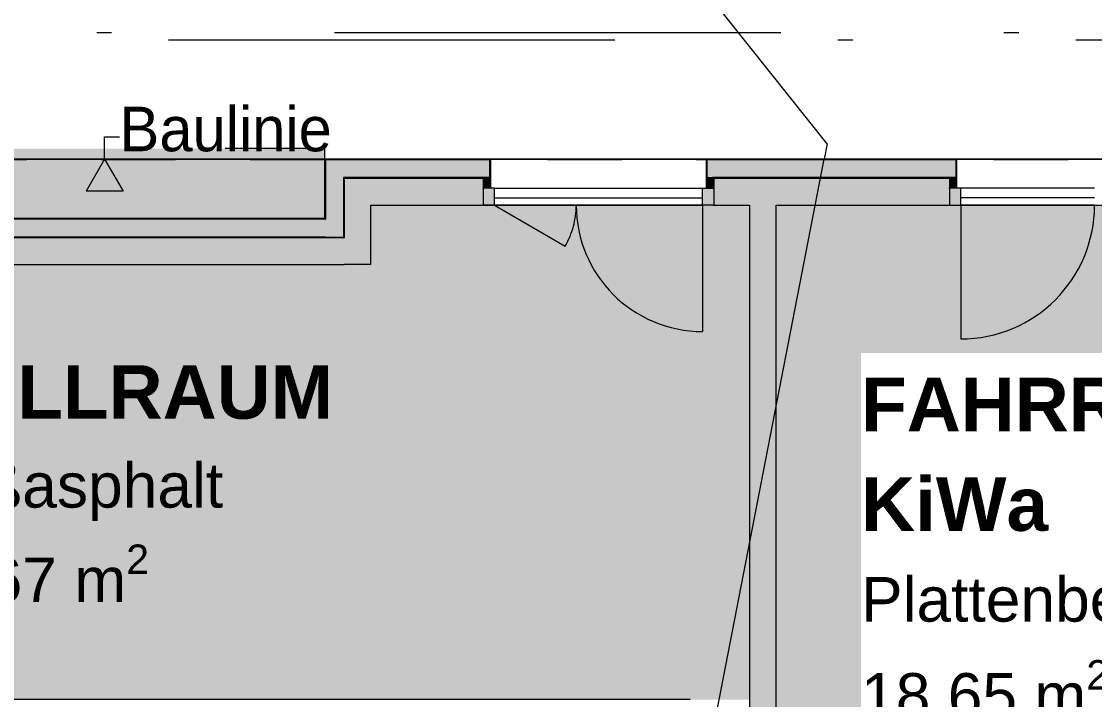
# Model space of a CAD drawing. Header units: metres. Extents: x -3.9 to 83, y -38 to 6.2.
# Drawn here: x 35.67 to 42.88, y -6.19 to -1.63 of the extents above; entities that cross this region are included whole.
import ezdxf

# ---------------------------------------------------------------- set-up
doc = ezdxf.new("R2010")
doc.units = ezdxf.units.M
doc.header["$MEASUREMENT"] = 0
doc.set_wipeout_variables(frame=1)
for name, pattern in [('Baufluchtlinie', [0.013, 0.008, -0.005]), ('Dampfsperre', [0.003, 0.0015, -0.0015]), ('Schnittlinie', [0.006, 0.003, -0.0015, 0, -0.0015]), ('Strichlinie eng', [0.002, 0.0015, -0.0005]), ('UNSICHTBAR', [0.4, 0, -0.4]), ('Untersicht', [0.001, 0.0005, -0.0005]), ('Wipeout_Contour', [1, 0, -1])]:
    doc.linetypes.add(name, pattern=pattern)
for name, color, linetype in [('0._Erdgeschoß PP Icon_1_0', 7, 'Continuous'), ('0._Erdgeschoß PP Icon_1_110 Wand Aussen', 7, 'Continuous'), ('0._Erdgeschoß PP Icon_1_120 Wand Innen tragend', 7, 'Continuous'), ('0._Erdgeschoß PP Icon_1_165 Fassadengestaltung Bänder', 7, 'Continuous'), ('0._Erdgeschoß PP Icon_1_710 Gelände', 7, 'Continuous'), ('0._Erdgeschoß PP Icon_1_810 Raum', 7, 'Continuous'), ('0._Erdgeschoß PP Icon_1_844 Umriss 2D', 7, 'Continuous'), ('0._Erdgeschoß PP Icon_1_905 VP Beschriftung Übersicht.Übersicht', 7, 'Continuous'), ('0._Erdgeschoß PP Icon_1_Neubau_840 Baulinien', 7, 'Continuous'), ('0._Erdgeschoß PP Icon_1_Neubau_844 Umriss 2D', 7, 'Continuous')]:
    doc.layers.add(name, color=color, linetype=linetype)
doc.styles.add('ERSTELLTER_STIL_11', font='arial.ttf')
doc.styles.add('ERSTELLTER_STIL_2', font='')
doc.styles.get('ERSTELLTER_STIL_2').set_extended_font_data('Eurostile')

msp = doc.modelspace()

# ---------------------------------------------------------------- wipeouts: each hides what was drawn before it
at = {"color": 254, "linetype": 'Wipeout_Contour', "lineweight": 0, "ltscale": 193.488375}
msp.add_wipeout([(28.2051, 3.5109), (28.2051, -37.8391), (52.5858, -37.8391), (52.5858, 3.5109)], dxfattribs=at).dxf.layer = '0._Erdgeschoß PP Icon_1_0'

# ---------------------------------------------------------------- next in the draw order: hatches: boundary and pattern name
at = {"layer": '0._Erdgeschoß PP Icon_1_110 Wand Aussen', "linetype": 'Continuous', "lineweight": 0, "true_color": 0x000000}
for points in [[(37.7134, -2.5504), (37.7084, -2.5504), (37.7134, -2.5554)], [(37.7084, -2.5554), (37.7134, -2.5554), (37.7084, -2.5504)], [(37.7084, -2.9504), (37.7134, -2.9504), (37.7134, -2.5554), (37.7084, -2.5554)], [(37.7134, -2.5504), (37.7134, -2.5554), (38.8234, -2.5554), (38.8234, -2.5504)], [(37.8334, -2.5554), (37.7134, -2.5554), (37.8334, -2.6754)], [(37.8334, -2.6754), (37.7134, -2.5554), (37.7134, -2.6754)], [(38.8184, -2.5554), (37.8334, -2.5554), (37.8334, -2.6754), (38.8184, -2.6754)], [(38.8184, -2.7454), (38.8234, -2.7454), (38.8234, -2.5554), (38.8184, -2.5554)], [(40.2734, -2.5554), (41.9584, -2.5554), (41.9584, -2.5504), (40.2734, -2.5504)], [(40.2734, -2.7454), (40.2784, -2.7454), (40.2784, -2.5554), (40.2734, -2.5554)], [(41.9534, -2.5554), (40.2784, -2.5554), (40.2784, -2.6754), (41.9534, -2.6754)], [(41.9584, -2.7454), (41.9584, -2.5554), (41.9534, -2.5554), (41.9534, -2.7454)], [(37.8334, -2.9554), (37.8334, -2.6754), (37.7134, -2.6754), (37.7134, -2.9554)], [(37.8384, -2.6754), (37.8334, -2.6754), (37.8384, -2.6804)], [(37.8384, -2.6804), (37.8334, -2.6754), (37.8334, -2.6804)], [(37.8384, -3.0754), (37.8384, -2.6804), (37.8334, -2.6804), (37.8334, -3.0754)], [(38.7784, -2.6754), (37.8384, -2.6754), (37.8384, -2.6804), (38.7784, -2.6804)], [(38.0184, -2.6804), (37.8384, -2.6804), (38.0184, -2.8604)], [(38.0184, -2.8604), (37.8384, -2.6804), (37.8384, -2.8604)], [(38.0184, -2.6804), (38.0184, -2.8604), (38.7734, -2.8604), (38.7734, -2.7454), (38.7734, -2.6804)], [(38.7784, -2.6804), (38.7734, -2.6804), (38.7734, -2.7454), (38.7784, -2.7454)], [(38.7784, -2.7454), (38.8184, -2.7454), (38.8184, -2.6754), (38.7784, -2.6754)], [(40.2784, -2.7454), (40.3184, -2.7454), (40.3184, -2.6754), (40.2784, -2.6754)], [(41.9134, -2.6754), (40.3184, -2.6754), (40.3184, -2.6804), (41.9134, -2.6804)], [(40.3234, -2.6804), (40.3184, -2.6804), (40.3184, -2.7454), (40.3234, -2.7454)], [(40.3234, -2.7454), (40.3234, -2.8604), (40.5634, -2.8604), (40.5634, -2.6804), (40.3234, -2.6804)], [(40.7434, -2.8604), (41.9084, -2.8604), (41.9084, -2.7454), (41.9084, -2.6804), (40.7434, -2.6804)], [(41.9084, -2.6804), (41.9084, -2.7454), (41.9134, -2.7454), (41.9134, -2.6804)], [(41.9534, -2.7454), (41.9534, -2.6754), (41.9134, -2.6754), (41.9134, -2.7454)], [(38.7734, -2.8604), (38.8484, -2.8604), (38.8484, -2.7454), (38.7734, -2.7454)], [(40.3234, -2.8604), (40.3234, -2.7454), (40.2484, -2.7454), (40.2484, -2.8604)], [(41.9084, -2.8604), (41.9834, -2.8604), (41.9834, -2.7454), (41.9084, -2.7454)], [(38.0184, -3.0804), (38.0184, -2.8604), (37.8384, -2.8604), (37.8384, -3.0804)], [(37.7084, -2.9504), (32.1298, -2.9504), (32.1299, -2.9554), (37.7084, -2.9554)], [(37.7134, -2.9554), (32.1299, -2.9554), (32.1303, -3.0754), (37.7134, -3.0754)], [(37.7084, -2.9504), (37.7084, -2.9554), (37.7134, -2.9554)], [(37.7134, -2.9504), (37.7084, -2.9504), (37.7134, -2.9554)], [(37.7134, -2.9554), (37.7134, -3.0754), (37.8334, -3.0754)], [(37.8334, -2.9554), (37.7134, -2.9554), (37.8334, -3.0754)], [(37.8334, -3.0754), (32.1303, -3.0754), (32.1303, -3.0804), (37.8334, -3.0804)], [(37.8384, -3.0804), (32.1303, -3.0804), (32.131, -3.2604), (37.8384, -3.2604)], [(37.8334, -3.0754), (37.8334, -3.0804), (37.8384, -3.0804)], [(37.8384, -3.0754), (37.8334, -3.0754), (37.8384, -3.0804)], [(37.8384, -3.0804), (37.8384, -3.2604), (38.0184, -3.2604)], [(38.0184, -3.0804), (37.8384, -3.0804), (38.0184, -3.2604)]]:
    msp.add_hatch(color=18, dxfattribs=at).paths.add_polyline_path(points)
at = {"layer": '0._Erdgeschoß PP Icon_1_120 Wand Innen tragend', "linetype": 'Continuous', "lineweight": 0, "true_color": 0x000000}
for points in [[(40.5634, -2.8604), (40.7434, -2.8604), (40.7434, -2.6804), (40.5634, -2.6804)], [(40.7434, -6.4154), (40.7434, -2.8604), (40.5634, -2.8604), (40.5634, -6.4154)]]:
    msp.add_hatch(color=18, dxfattribs=at).paths.add_polyline_path(points)
at = {"layer": '0._Erdgeschoß PP Icon_1_165 Fassadengestaltung Bänder', "linetype": 'Continuous', "lineweight": 0, "true_color": 0xffffff}
msp.add_hatch(color=7, dxfattribs=at).paths.add_polyline_path([(31.8181, -2.4804), (31.8198, -2.9504), (37.7084, -2.9504), (37.7084, -2.4804)])
at = {"layer": '0._Erdgeschoß PP Icon_1_810 Raum', "linetype": 'Continuous', "lineweight": 0, "true_color": 0x191919}
for points in [[(40.5634, -6.1854), (40.5634, -2.8604), (38.0184, -2.8604), (38.0184, -3.2604), (32.131, -3.2604), (32.1417, -6.1854)], [(45.0234, -8.5954), (45.0234, -5.6604), (44.5984, -5.6604), (44.5984, -2.8604), (40.7434, -2.8604), (40.7434, -6.4154), (42.9034, -6.4154), (42.9034, -8.5954)]]:
    msp.add_hatch(color=250, dxfattribs=at).paths.add_polyline_path(points)

# ---------------------------------------------------------------- next in the draw order: linework, layer by layer
at = {"layer": '0._Erdgeschoß PP Icon_1_110 Wand Aussen', "color": 7, "linetype": 'Continuous', "lineweight": 13, "ltscale": 1000}
for p, q in [((37.8334, -2.5554), (37.7134, -2.5554)), ((37.7134, -2.5554), (37.7134, -2.6754)), ((37.8334, -2.5554), (37.7134, -2.5554)), ((38.8184, -2.5554), (37.8334, -2.5554)), ((38.8184, -2.7454), (38.8184, -2.5554)), ((38.8234, -2.5554), (38.8184, -2.5554)), ((38.8234, -2.5554), (38.8184, -2.5554)), ((38.8234, -2.5504), (38.8234, -2.5554)), ((38.8234, -2.7454), (38.8234, -2.5554)), ((40.2734, -2.5504), (40.2734, -2.5554)), ((41.9534, -2.5554), (40.2784, -2.5554)), ((41.9584, -2.5504), (41.9584, -2.5554)), ((37.7134, -2.6754), (37.7134, -2.9554)), ((37.8384, -2.6754), (37.8334, -2.6754)), ((37.8334, -2.6754), (37.8334, -2.6804)), ((37.8384, -2.6754), (37.8334, -2.6754)), ((37.8334, -2.6804), (37.8334, -3.0754)), ((38.7784, -2.6754), (37.8384, -2.6754)), ((38.7784, -2.7454), (38.7784, -2.6754)), ((38.8184, -2.6754), (38.7784, -2.6754)), ((38.8184, -2.6754), (38.7784, -2.6754)), ((38.8184, -2.7454), (38.8184, -2.6754)), ((40.2784, -2.7454), (40.2784, -2.6754)), ((40.2784, -2.6754), (40.3184, -2.6754)), ((40.2784, -2.6754), (40.3184, -2.6754)), ((41.9134, -2.6754), (40.3184, -2.6754)), ((40.3184, -2.7454), (40.3184, -2.6754)), ((41.9134, -2.7454), (41.9134, -2.6754)), ((41.9534, -2.6754), (41.9134, -2.6754)), ((41.9534, -2.6754), (41.9134, -2.6754)), ((41.9534, -2.7454), (41.9534, -2.6754)), ((38.8184, -2.7454), (38.7784, -2.7454)), ((38.8234, -2.7454), (38.8184, -2.7454)), ((40.2784, -2.7454), (40.3184, -2.7454)), ((41.9534, -2.7454), (41.9134, -2.7454)), ((37.7084, -2.9554), (32.1299, -2.9554)), ((37.7084, -2.9554), (37.7134, -2.9554)), ((37.7084, -2.9554), (37.7134, -2.9554)), ((37.7134, -3.0754), (32.1303, -3.0754)), ((37.7134, -3.0754), (37.8334, -3.0754)), ((37.7134, -3.0754), (37.8334, -3.0754))]:
    msp.add_line(p, q, dxfattribs=at)
at = {"layer": '0._Erdgeschoß PP Icon_1_110 Wand Aussen', "color": 7, "linetype": 'Baufluchtlinie', "lineweight": 13, "ltscale": 1000}
for p, q in [((40.2734, -2.5504), (38.8234, -2.5504)), ((40.2734, -2.7454), (40.2734, -2.5554)), ((40.2734, -2.5554), (40.2784, -2.5554)), ((40.2734, -2.5554), (40.2784, -2.5554)), ((40.2784, -2.7454), (40.2784, -2.5554)), ((41.9534, -2.7454), (41.9534, -2.5554)), ((41.9584, -2.5554), (41.9534, -2.5554)), ((41.9584, -2.5554), (41.9534, -2.5554)), ((41.9584, -2.5504), (42.9084, -2.5504)), ((41.9584, -2.7454), (41.9584, -2.5554)), ((38.8484, -2.7454), (40.2484, -2.7454)), ((38.8484, -2.8104), (40.2484, -2.8104)), ((40.2734, -2.7454), (40.2784, -2.7454)), ((41.9584, -2.7454), (41.9534, -2.7454)), ((42.8834, -2.7454), (41.9834, -2.7454)), ((42.8834, -2.8104), (41.9834, -2.8104)), ((40.3234, -2.8604), (38.7734, -2.8604)), ((38.8484, -2.8604), (40.2484, -2.8604)), ((41.9084, -2.8604), (42.9584, -2.8604)), ((42.8834, -2.8604), (41.9834, -2.8604))]:
    msp.add_line(p, q, dxfattribs=at)
at = {"layer": '0._Erdgeschoß PP Icon_1_110 Wand Aussen', "color": 7, "linetype": 'Continuous', "lineweight": 18, "ltscale": 1000}
for p, q in [((38.0184, -2.6804), (37.8384, -2.6804)), ((37.8384, -2.6804), (37.8384, -2.8604)), ((38.0184, -2.6804), (37.8384, -2.6804)), ((38.7734, -2.6804), (38.0184, -2.6804)), ((38.7734, -2.6804), (38.7734, -2.7454)), ((38.7734, -2.6804), (38.7734, -2.7454)), ((40.5634, -2.6804), (40.3234, -2.6804)), ((40.3234, -2.6804), (40.3234, -2.7454)), ((40.3234, -2.6804), (40.3234, -2.7454)), ((40.7434, -2.6804), (40.5634, -2.6804)), ((40.7434, -2.6804), (40.5634, -2.6804)), ((41.9084, -2.6804), (40.7434, -2.6804)), ((41.9084, -2.6804), (41.9084, -2.7454)), ((41.9084, -2.6804), (41.9084, -2.7454)), ((38.7734, -2.7454), (38.7734, -2.8604)), ((40.3234, -2.7454), (40.3234, -2.8604)), ((41.9084, -2.7454), (41.9084, -2.8604)), ((37.8384, -2.8604), (37.8384, -3.0804)), ((37.8334, -3.0804), (32.1303, -3.0804)), ((37.8334, -3.0804), (37.8384, -3.0804)), ((37.8334, -3.0804), (37.8384, -3.0804))]:
    msp.add_line(p, q, dxfattribs=at)
at = {"layer": '0._Erdgeschoß PP Icon_1_110 Wand Aussen', "color": 8, "linetype": 'Strichlinie eng', "lineweight": 0, "ltscale": 1000}
msp.add_line((38.8484, -2.8604), (39.3247, -3.1354), dxfattribs=at)
at = {"layer": '0._Erdgeschoß PP Icon_1_110 Wand Aussen', "color": 8, "linetype": 'Continuous', "lineweight": 0, "ltscale": 1000}
for p, q in [((40.2484, -2.8604), (40.2484, -3.7104)), ((41.9834, -2.8604), (41.9834, -3.7604))]:
    msp.add_line(p, q, dxfattribs=at)
at = {"layer": '0._Erdgeschoß PP Icon_1_110 Wand Aussen', "color": 7, "linetype": 'Continuous', "lineweight": 13, "ltscale": 1000, "flags": 128}
for points in [[(37.7084, -2.5504), (37.7134, -2.5504)], [(37.7084, -2.5504), (37.7084, -2.9504)], [(38.8234, -2.5504), (37.7134, -2.5504)], [(41.9584, -2.5504), (40.2734, -2.5504)], [(37.7084, -2.9504), (32.1298, -2.9504)]]:
    msp.add_lwpolyline(points, dxfattribs=at)
for points in [[(38.7734, -2.8604), (38.8484, -2.8604), (38.8484, -2.7454), (38.7734, -2.7454)], [(40.3234, -2.8604), (40.2484, -2.8604), (40.2484, -2.7454), (40.3234, -2.7454)], [(41.9084, -2.8604), (41.9834, -2.8604), (41.9834, -2.7454), (41.9084, -2.7454)]]:
    msp.add_lwpolyline(points, close=True, dxfattribs=at)
at = {"layer": '0._Erdgeschoß PP Icon_1_110 Wand Aussen', "color": 7, "linetype": 'Continuous', "lineweight": 18, "ltscale": 1000, "flags": 128}
for points in [[(38.0184, -3.2604), (38.0184, -2.8604)], [(38.0184, -2.8604), (38.7734, -2.8604)], [(40.3234, -2.8604), (40.5634, -2.8604)], [(40.7434, -2.8604), (41.9084, -2.8604)], [(32.131, -3.2604), (37.8384, -3.2604)], [(38.0184, -3.2604), (37.8384, -3.2604)]]:
    msp.add_lwpolyline(points, dxfattribs=at)
at = {"layer": '0._Erdgeschoß PP Icon_1_110 Wand Aussen', "color": 8, "linetype": 'Strichlinie eng', "lineweight": 0, "ltscale": 1000}
msp.add_arc((38.8484, -2.8604), 0.55, 330, 0, dxfattribs=at)
at = {"layer": '0._Erdgeschoß PP Icon_1_110 Wand Aussen', "color": 8, "linetype": 'Continuous', "lineweight": 0, "ltscale": 1000}
for centre, radius, start, end in [((40.2484, -2.8604), 0.85, 180, 270), ((41.9834, -2.8604), 0.9, 270, 0)]:
    msp.add_arc(centre, radius, start, end, dxfattribs=at)
at = {"layer": '0._Erdgeschoß PP Icon_1_110 Wand Aussen', "color": 7, "linetype": 'Continuous', "lineweight": 13, "ltscale": 1000}
for p in [(38.8184, -2.5554), (40.2784, -2.5554), (41.9534, -2.5554), (38.7784, -2.6754), (40.3184, -2.6754), (41.9134, -2.6754)]:
    msp.add_point(p, dxfattribs=at)
at = {"layer": '0._Erdgeschoß PP Icon_1_110 Wand Aussen', "color": 7, "linetype": 'Continuous', "lineweight": 18, "ltscale": 1000}
for p in [(38.7734, -2.7454), (40.3234, -2.7454), (41.9084, -2.7454), (38.7734, -2.8604), (40.3234, -2.8604), (41.9084, -2.8604)]:
    msp.add_point(p, dxfattribs=at)
at = {"layer": '0._Erdgeschoß PP Icon_1_120 Wand Innen tragend', "color": 7, "linetype": 'Continuous', "lineweight": 18, "ltscale": 1000, "flags": 128}
for points in [[(40.5634, -2.8604), (40.5634, -6.2854)], [(40.7434, -6.4154), (40.7434, -2.8604)]]:
    msp.add_lwpolyline(points, dxfattribs=at)
at = {"layer": '0._Erdgeschoß PP Icon_1_120 Wand Innen tragend', "color": 7, "linetype": 'Continuous', "lineweight": 13, "ltscale": 1000, "flags": 128}
msp.add_lwpolyline([(40.1634, -6.1854), (32.2417, -6.1854)], dxfattribs=at)
at = {"layer": '0._Erdgeschoß PP Icon_1_165 Fassadengestaltung Bänder', "color": 7, "linetype": 'Schnittlinie', "lineweight": 13, "ltscale": 1000, "flags": 128}
msp.add_lwpolyline([(31.8184, -2.5504), (31.8184, -2.4887), (35.5384, -1.7004), (37.7084, -1.7004), (44.9084, -1.7004), (47.0284, -1.7004), (50.8034, -2.5004), (50.8034, -2.5504), (50.7534, -2.5504), (50.7534, -2.5429), (47.0284, -1.7504), (35.5384, -1.7504)], close=True, dxfattribs=at)
at = {"layer": '0._Erdgeschoß PP Icon_1_165 Fassadengestaltung Bänder', "color": 8, "linetype": 'Dampfsperre', "lineweight": 0, "ltscale": 1000, "flags": 128}
msp.add_lwpolyline([(31.8181, -2.4804), (31.8198, -2.9504), (37.7084, -2.9504), (37.7084, -2.4804)], close=True, dxfattribs=at)
at = {"layer": '0._Erdgeschoß PP Icon_1_710 Gelände', "color": 83, "linetype": 'Continuous', "lineweight": 13, "ltscale": 1000, "true_color": 0x89cd89}
for p, q in [((41.0858, -2.449), (39.4614, -0.4069)), ((41.0858, -2.449), (41.066, -2.5506)), ((31.8184, -2.5504), (41.066, -2.5506)), ((38.447, -16.0206), (41.066, -2.5506)), ((41.066, -2.5506), (41.3254, -2.5506)), ((41.3254, -2.5506), (50.806, -2.5509))]:
    msp.add_line(p, q, dxfattribs=at)
at = {"layer": '0._Erdgeschoß PP Icon_1_710 Gelände', "color": 8, "linetype": 'Continuous', "lineweight": 0, "ltscale": 1000, "flags": 128}
msp.add_lwpolyline([(52.5858, -2.5504), (34.7023, -2.5504), (28.2051, -2.5127)], dxfattribs=at)
at = {"layer": '0._Erdgeschoß PP Icon_1_Neubau_840 Baulinien', "color": 1, "linetype": 'Untersicht', "lineweight": 25, "ltscale": 1000, "true_color": 0xfb0106, "flags": 128}
msp.add_lwpolyline([(28.2051, -2.5299), (31.8184, -2.5504), (50.8034, -2.5504), (52.5858, -2.5519)], dxfattribs=at)
at = {"layer": '0._Erdgeschoß PP Icon_1_Neubau_840 Baulinien', "color": 254, "linetype": 'UNSICHTBAR', "lineweight": 13, "ltscale": 1000, "true_color": 0xe3e3e3, "flags": 128}
msp.add_lwpolyline([(31.8184, -2.5506), (50.8034, -2.5516), (50.7764, -13.9955), (50.7218, -22.1207), (50.667, -33.8784), (31.8848, -36.5773), (31.8748, -14.7535)], close=True, dxfattribs=at)
at = {"layer": '0._Erdgeschoß PP Icon_1_Neubau_844 Umriss 2D', "color": 9, "linetype": 'Continuous', "lineweight": 13, "ltscale": 1000, "true_color": 0xaab9ca}
for p, q in [((36.2278, -2.5504), (36.2278, -2.4004)), ((36.2278, -2.4004), (36.3278, -2.4004)), ((36.2278, -2.5504), (36.1028, -2.7669)), ((36.2278, -2.5504), (36.3528, -2.7669)), ((36.3528, -2.7669), (36.1028, -2.7669))]:
    msp.add_line(p, q, dxfattribs=at)

# ---------------------------------------------------------------- next in the draw order: texts
at = {"layer": '0._Erdgeschoß PP Icon_1_844 Umriss 2D', "color": 9, "linetype": 'Continuous', "lineweight": 13, "true_color": 0xaab9ca, "insert": (36.3278, -2.3503), "char_height": 0.3, "attachment_point": 4, "style": 'ERSTELLTER_STIL_2'}
msp.add_mtext('\\A1;{\\pql;\\fEurostile|b0|i0|c0|p0;\\W1.000000;Baulinie}', dxfattribs=at)
at = {"layer": '0._Erdgeschoß PP Icon_1_905 VP Beschriftung Übersicht.Übersicht', "color": 7, "linetype": 'Continuous', "lineweight": 13, "insert": (34.8584, -3.9367), "char_height": 0.36, "attachment_point": 1, "line_spacing_factor": 1.096205, "style": 'ERSTELLTER_STIL_11'}
msp.add_mtext('\\A1;{\\pql;\\fHelvetica|b1|i0|c0|p0;\\W1.000000;MÜLLRAUM\\P\\pql;\\fHelvetica|b0|i0|c0|p0;\\H0.833333x;\\W1.000000;Gußasphalt\\P\\pql;\\fHelvetica|b0|i0|c0|p0;\\W1.000000;25,67\\fHelvetica|b0|i0|c0|p0;\\W1.000000; m\\fHelvetica|b0|i0|c0|p0;\\W1.000000;\\A1{\\H.66x;\\S2^  ;}}', dxfattribs=at)

# ---------------------------------------------------------------- next in the draw order: wipeouts: each hides what was drawn before it
at = {"color": 254, "linetype": 'Wipeout_Contour', "lineweight": 0, "ltscale": 171.925963}
msp.add_wipeout([(41.3136, -5.9057), (44.0281, -5.9057), (44.0281, -4.1572), (41.3136, -4.1572)], dxfattribs=at).dxf.layer = '0._Erdgeschoß PP Icon_1_905 VP Beschriftung Übersicht.Übersicht'

# ---------------------------------------------------------------- next in the draw order: texts
at = {"layer": '0._Erdgeschoß PP Icon_1_905 VP Beschriftung Übersicht.Übersicht', "color": 7, "linetype": 'Continuous', "lineweight": 13, "insert": (41.3136, -4.3234), "char_height": 0.36, "attachment_point": 1, "line_spacing_factor": 1.124462, "style": 'ERSTELLTER_STIL_11'}
msp.add_mtext('\\A1;{\\pql;\\fHelvetica|b1|i0|c0|p0;\\W1.000000;FAHRRAD+\\P\\pql;\\fHelvetica|b1|i0|c0|p0;\\W1.000000;KiWa\\fHelvetica|b0|i0|c0|p0;\\H0.833333x;\\W1.000000; \\P\\pql;\\fHelvetica|b0|i0|c0|p0;\\W1.000000;Plattenbelag}', dxfattribs=at)

# ---------------------------------------------------------------- next in the draw order: wipeouts: each hides what was drawn before it
at = {"color": 254, "linetype": 'Wipeout_Contour', "lineweight": 0, "ltscale": 172.039766}
msp.add_wipeout([(41.3136, -6.339), (44.0508, -6.339), (44.0508, -3.8543), (41.3136, -3.8543)], dxfattribs=at).dxf.layer = '0._Erdgeschoß PP Icon_1_905 VP Beschriftung Übersicht.Übersicht'

# ---------------------------------------------------------------- next in the draw order: texts
at = {"layer": '0._Erdgeschoß PP Icon_1_905 VP Beschriftung Übersicht.Übersicht', "color": 7, "linetype": 'Continuous', "lineweight": 13, "insert": (41.3136, -4.0205), "char_height": 0.36, "attachment_point": 1, "line_spacing_factor": 1.117211, "style": 'ERSTELLTER_STIL_11'}
msp.add_mtext('\\A1;{\\pql;\\fHelvetica|b1|i0|c0|p0;\\W1.000000;FAHRRAD+\\P\\pql;\\fHelvetica|b1|i0|c0|p0;\\W1.000000;KiWa\\P\\pql;\\fHelvetica|b0|i0|c0|p0;\\H0.833333x;\\W1.000000;Plattenbelag\\P\\pql;\\fHelvetica|b0|i0|c0|p0;\\W1.000000;18,65\\fHelvetica|b0|i0|c0|p0;\\W1.000000; m\\fHelvetica|b0|i0|c0|p0;\\W1.000000;\\A1{\\H.66x;\\S2^  ;}}', dxfattribs=at)

doc.saveas('drawing.dxf')
